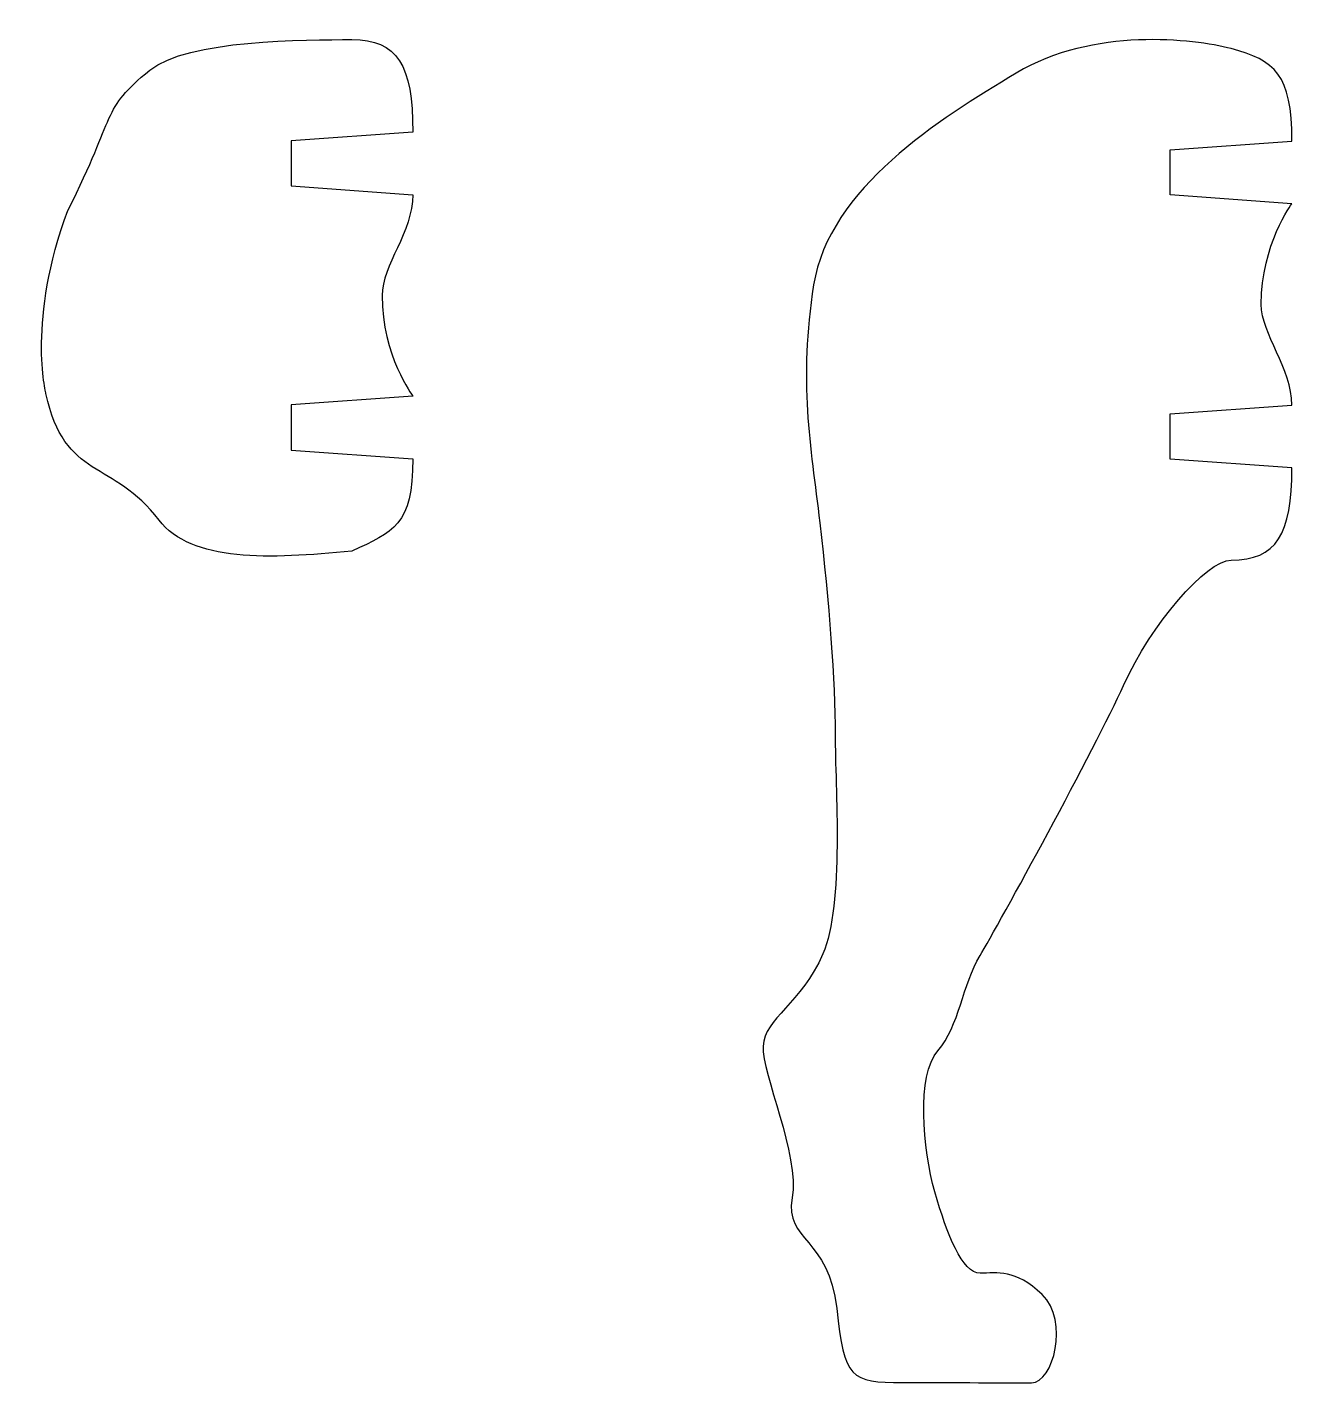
# Model space of a CAD drawing. Extents: x -102 to 434, y -1398 to -13.
# Drawn here: x 9.3 to 82, y -1125.1 to -1047.2 of the extents above; entities that cross this region are included whole.
import ezdxf

# ---------------------------------------------------------------- set-up
doc = ezdxf.new("R2010")
doc.units = 0
doc.layers.add('LAYER_1', color=7, linetype='CONTINUOUS')

msp = doc.modelspace()

# ---------------------------------------------------------------- linework, layer by layer
at = {"layer": 'LAYER_1'}
for points, knots in [([(82.009, -1057.365), (82.009, -1057.365), (80.246, -1059.69), (80.246, -1063.151), (80.246, -1064.855), (82.009, -1066.83), (82.009, -1068.94), (82.009, -1068.94), (75.01, -1069.441), (75.01, -1069.441), (75.01, -1069.441), (75.01, -1072.041), (75.01, -1072.041), (75.01, -1072.041), (82.009, -1072.542), (82.009, -1072.542), (82.009, -1076.394), (81.128, -1077.835), (78.51, -1077.851), (77.092, -1077.86), (73.917, -1081.523), (72.329, -1085.051), (70.742, -1088.579), (65.097, -1098.898), (64.081, -1100.574), (63.065, -1102.249), (62.893, -1104.631), (61.658, -1106.042), (60.423, -1107.453), (60.776, -1111.686), (61.482, -1114.156), (62.187, -1116.625), (63.069, -1118.83), (64.081, -1118.83), (65.094, -1118.83), (66.068, -1118.565), (67.655, -1120.065), (69.243, -1121.564), (68.272, -1125.135), (67.038, -1125.135), (65.803, -1125.135), (62.628, -1125.111), (59.629, -1125.111), (56.631, -1125.111), (56.278, -1124.915), (55.837, -1120.858), (55.396, -1116.801), (52.838, -1116.978), (53.279, -1114.508), (53.72, -1112.039), (51.516, -1107.365), (51.604, -1105.777), (51.692, -1104.19), (53.809, -1103.308), (55.043, -1100.485), (56.278, -1097.663), (55.749, -1090.872), (55.749, -1087.873), (55.749, -1084.875), (55.396, -1080.2), (54.867, -1075.702), (54.338, -1071.205), (53.632, -1067.589), (54.514, -1062.032), (55.396, -1056.476), (61.746, -1052.507), (66.156, -1049.861), (70.566, -1047.216), (76.372, -1047.886), (78.51, -1048.454), (81.042, -1049.127), (82.009, -1049.915), (82.009, -1053.763), (82.009, -1053.763), (75.01, -1054.264), (75.01, -1054.264), (75.01, -1054.264), (75.01, -1056.864), (75.01, -1056.864), (75.01, -1056.864), (82.009, -1057.365), (82.009, -1057.365)], [0, 0, 0, 0, 1, 1, 1, 2, 2, 2, 3, 3, 3, 4, 4, 4, 5, 5, 5, 6, 6, 6, 7, 7, 7, 8, 8, 8, 9, 9, 9, 10, 10, 10, 11, 11, 11, 12, 12, 12, 13, 13, 13, 14, 14, 14, 15, 15, 15, 16, 16, 16, 17, 17, 17, 18, 18, 18, 19, 19, 19, 20, 20, 20, 21, 21, 21, 22, 22, 22, 23, 23, 23, 24, 24, 24, 25, 25, 25, 26, 26, 26, 27, 27, 27, 27]), ([(10.371, -1068.277), (11.444, -1073.247), (14.245, -1072.094), (16.88, -1075.551), (18.725, -1077.968), (23.234, -1077.802), (27.968, -1077.333), (30.339, -1076.218), (31.468, -1075.872), (31.468, -1072.023), (31.468, -1072.023), (24.468, -1071.523), (24.468, -1071.523), (24.468, -1071.523), (24.468, -1068.923), (24.468, -1068.923), (24.468, -1068.923), (31.468, -1068.422), (31.468, -1068.422), (31.468, -1068.422), (29.704, -1066.097), (29.704, -1062.636), (29.704, -1060.932), (31.468, -1058.957), (31.468, -1056.847), (31.468, -1056.847), (24.468, -1056.346), (24.468, -1056.346), (24.468, -1056.346), (24.468, -1053.746), (24.468, -1053.746), (24.468, -1053.746), (31.468, -1053.245), (31.468, -1053.245), (31.468, -1049.393), (30.586, -1047.936), (27.968, -1047.936), (25.35, -1047.936), (18.492, -1047.925), (16.347, -1049.689), (13.511, -1052.021), (14.492, -1052.099), (11.638, -1057.747), (9.292, -1064.005), (10.371, -1068.277), (10.371, -1068.277)], [0, 0, 0, 0, 1, 1, 1, 2, 2, 2, 3, 3, 3, 4, 4, 4, 5, 5, 5, 6, 6, 6, 7, 7, 7, 8, 8, 8, 9, 9, 9, 10, 10, 10, 11, 11, 11, 12, 12, 12, 13, 13, 13, 14, 14, 14, 15, 15, 15, 15])]:
    msp.add_open_spline(points, degree=3, knots=knots, dxfattribs=at)

doc.saveas('drawing.dxf')
